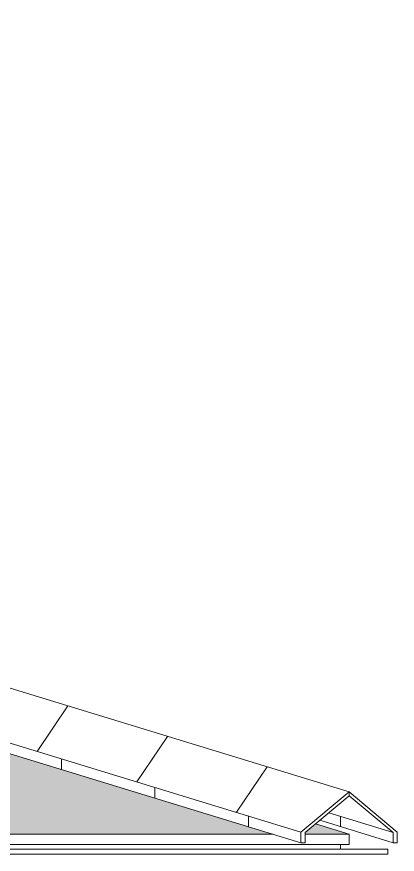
# Model space of a CAD drawing. Header units: millimetres. Extents: x -35517 to 139323, y -3702 to 5999.
# Drawn here: x 90844 to 91822, y 3380 to 5534 of the extents above; entities that cross this region are included whole.
import ezdxf

# ---------------------------------------------------------------- set-up
doc = ezdxf.new("R2010")
doc.units = ezdxf.units.MM
for name, color, linetype, lineweight in [('A-ROOF', 132, 'Continuous', 9), ('A-ROOF-OTLN', 132, 'Continuous', 5), ('A-ROOF-PATT', 132, 'Continuous', 9)]:
    doc.layers.add(name, color=color, linetype=linetype, lineweight=lineweight)

msp = doc.modelspace()

# ---------------------------------------------------------------- hatches: boundary and pattern name
at = {"layer": 'A-ROOF-PATT', "lineweight": 5}
h = msp.add_hatch(dxfattribs=at)
h.set_pattern_fill('FP_96', color=256, style=0, pattern_type=2)
h.set_pattern_definition([(56.205, (88375.53, 4485.3), (-308.4, -0.001), [])])
h.paths.add_polyline_path([(91574.2, 3436.8), (91697.9, 3540.1), (85176.9, 5533.8), (85171.1, 5529), (85176.9, 5530.8), (85186.7, 5525.1), (85156.5, 5398.8), (91264.2, 3531.5)])
h = msp.add_hatch(dxfattribs=at)
h.set_pattern_fill('FP_95', color=256, style=0, pattern_type=2)
h.set_pattern_definition([(90, (88313.66, 4427.54), (-240.416, 1e-14), [])])
h.paths.add_polyline_path([(91574.2, 3424.6), (91574.2, 3436.8), (85156.5, 5398.8), (85173.6, 5381.5), (91450.4, 3462.5)])
h = msp.add_hatch(dxfattribs=at)
h.set_pattern_fill('FP_94', color=256, style=0, pattern_type=2)
h.set_pattern_definition([(90, (88313.66, 4413.8), (-240.416, 1e-14), [])])
h.paths.add_polyline_path([(91574.2, 3409.3), (91574.2, 3424.6), (85173.6, 5381.5), (85178.4, 5376.7), (85177.6, 5364.9), (91450.4, 3447.1)])
h = msp.add_hatch(dxfattribs=at)
h.set_pattern_fill('FP_80', color=256, style=0, pattern_type=2)
h.set_pattern_definition([(0, (89766.58, 3580.37), (323.85, 44.557), [76.2, -63.5, 88.9, -38.1, -165.1]), (0, (89766.58, 3580.37), (323.85, 44.557), [-266.7, 114.3, -50.8]), (0, (89842.78, 3582.23), (323.85, 44.557), [63.5, -241.3, 50.8, -76.2]), (0, (89995.18, 3577.587), (323.85, 44.557), [38.1, -393.7]), (90, (89766.58, 3580.37), (-107.95, 44.557), [42.701, -135.529]), (90, (89842.78, 3580.37), (-107.95, 44.557), [41.773, -136.457]), (90, (89906.28, 3580.37), (-107.95, 44.557), [38.988, -139.242]), (90, (89995.18, 3577.59), (-107.95, 44.557), [42.701, -135.529]), (90, (90033.28, 3577.59), (-107.95, 44.557), [42.701, -135.529]), (90, (90147.58, 3580.37), (-107.95, 44.557), [40.844, -137.385])])
h.paths.add_polyline_path([(78655.9, 3431.1), (78760.2, 3431.1), (78736.1, 3455.7), (78663.5, 3433.5)])
h.paths.add_polyline_path([(78902.7, 3431.1), (91502.7, 3431.1), (85202.7, 5357.2), (79175.4, 3514.5)])
h.paths.add_polyline_path([(91697.9, 3431.1), (91611.4, 3457.6), (91584.8, 3435.3), (91584.8, 3431.1), (91696, 3431.1)])
h = msp.add_hatch(dxfattribs=at)
h.set_pattern_fill('FP_91', color=256, style=0, pattern_type=2)
h.set_pattern_definition([(90, (91697.9, 3474.71), (-240.42, 1e-14), [])])
h.paths.add_polyline_path([(91584.8, 3409.3), (91584.8, 3435.3), (91697.9, 3529.8), (91811, 3435.3), (91811, 3409.3), (91821.7, 3409.3), (91821.7, 3436.8), (91697.9, 3540.1), (91574.2, 3436.8), (91574.2, 3409.3)])
h = msp.add_hatch(dxfattribs=at)
h.set_pattern_fill('FP_93', color=256, style=0, pattern_type=2)
h.set_pattern_definition([(145.26, (88493.975, 4479.42), (-143.142, 0.0011), [])])
h.paths.add_polyline_path([(91811, 3435.3), (91697.9, 3529.8), (91645.4, 3486), (91806.3, 3436.8)])
h = msp.add_hatch(dxfattribs=at)
h.set_pattern_fill('FP_92', color=256, style=0, pattern_type=2)
h.set_pattern_definition([(90, (88550.54, 4419.14), (-240.416, 1e-14), [])])
h.paths.add_polyline_path([(91811, 3409.3), (91811, 3435.3), (91645.4, 3486), (91622.6, 3466.9), (91725.9, 3435.3)])

# ---------------------------------------------------------------- linework, layer by layer
at = {"layer": 'A-ROOF'}
for p, q in [((91697.9, 3431.1), (91611.4, 3457.6)), ((78902.9, 3431.1), (91502.7, 3431.1)), ((91584.8, 3431.1), (91697.9, 3431.1)), ((91697.9, 3405), (91697.9, 3431.1)), ((91697.9, 3405), (78817.2, 3405))]:
    msp.add_line(p, q, dxfattribs=at)
at = {"layer": 'A-ROOF-OTLN'}
for p, q in [((91697.9, 3540.1), (85176.9, 5533.8)), ((91574.2, 3436.8), (85156.5, 5398.8)), ((91574.2, 3409.3), (85177.6, 5364.9)), ((91697.9, 3540.1), (91574.2, 3436.8)), ((91821.7, 3436.8), (91697.9, 3540.1)), ((91584.8, 3435.3), (91697.9, 3529.8)), ((91697.9, 3529.8), (91811, 3435.3)), ((91811, 3435.3), (91645.4, 3486)), ((91811, 3409.3), (91622.6, 3466.9)), ((91574.2, 3436.8), (91574.2, 3409.3)), ((91584.8, 3409.3), (91584.8, 3435.3)), ((91811, 3435.3), (91811, 3409.3)), ((91821.7, 3409.3), (91821.7, 3436.8)), ((91574.2, 3409.3), (91584.8, 3409.3)), ((91676.1, 3405), (91676.1, 3392.3)), ((91811, 3409.3), (91821.7, 3409.3)), ((91797.9, 3392.3), (66555.9, 3392.3)), ((91797.9, 3392.3), (91797.9, 3379.6)), ((91797.9, 3379.6), (66555.9, 3379.6))]:
    msp.add_line(p, q, dxfattribs=at)

doc.saveas('drawing.dxf')
